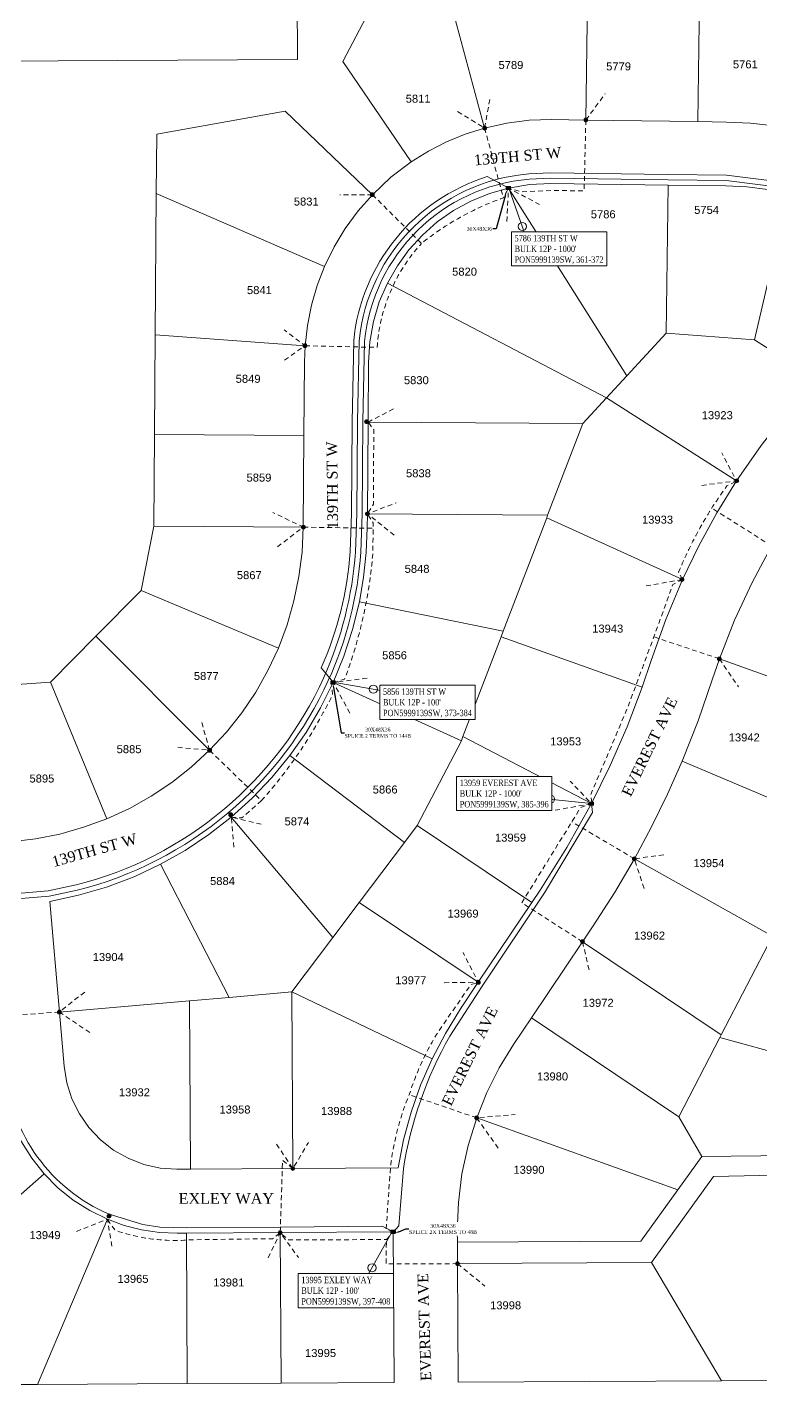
# Model space of a CAD drawing. Header units: feet. Extents: x 865220 to 2843873, y -2240498 to 972474.
# Drawn here: x 2836532 to 2837220, y 965871 to 967143 of the extents above; entities that cross this region are included whole.
import ezdxf
from ezdxf import colors
from ezdxf.entities.mleader import LeaderData, LeaderLine
from ezdxf.enums import TextEntityAlignment as Align
from ezdxf.lldxf.tags import DXFTag
from ezdxf.math import Vec2, Vec3

# ---------------------------------------------------------------- set-up
doc = ezdxf.new("R2010")
doc.units = ezdxf.units.FT
doc.header["$LTSCALE"] = 0.015
doc.header["$MEASUREMENT"] = 0
doc.linetypes.add('DASHED', pattern=[5, 3, -2])
doc.layers.get('0').update_dxf_attribs({"lineweight": 5})
for name, color, linetype, lineweight in [('144B', 112, '144B', 5), ('288A', 112, '288A', 5), ('48C', 112, '48C', 5), ('Dakota County Addresses', 7, 'Continuous', 5), ('Dakota County Parcels', 7, 'Continuous', 5), ('DETAIL', 7, 'Continuous', 5), ('DROP BURIED', 7, 'DASHED', 5), ('RUNNING LINE (UNDERGROUND)', 10, 'Continuous', 5), ('STREET NAME', 7, 'Continuous', 5), ('TAIL', 1, 'MST', 5), ('TELEPHONE STRUCT-PROP', 6, 'Continuous', 5), ('TERMINALS', 7, 'Continuous', 5)]:
    doc.layers.add(name, color=color, linetype=linetype, lineweight=lineweight)
doc.styles.add('Dimensions 100', font='arial.ttf')
doc.styles.add('Line', font='txt.shx', dxfattribs={"height": 3})
doc.styles.add('SIMPLEX', font='times.ttf', dxfattribs={"width": 0.8})
doc.styles.get("Standard").update_dxf_attribs({"font": 'times.ttf'})
doc.styles.add('Utilities', font='arial.ttf', dxfattribs={"height": 2.5})
tags = doc.linetypes.add('144B', pattern='A,80,-5,["144B",Line,S=1.5,R=0,X=0,Y=-1.5],-24', length=109).pattern_tags.tags
tags[6] = DXFTag(74, 10)
tags = doc.linetypes.add('288A', pattern='A,80,-5,["288A",Line,S=1.5,R=0,X=0,Y=-1.5],-24', length=109).pattern_tags.tags
tags[6] = DXFTag(74, 10)
tags = doc.linetypes.add('48C', pattern='A,80,-5,["48C",Line,S=1.5,R=0,X=0,Y=-1.5],-20', length=105).pattern_tags.tags
tags[6] = DXFTag(74, 10)
tags = doc.linetypes.add('MST', pattern='A,5,-5,5,-5,["TAIL",Line,S=1.5,R=0,X=0,Y=-1.5],-20', length=40).pattern_tags.tags
tags[10] = DXFTag(74, 10)

# ---------------------------------------------------------------- blocks, each defined once
blk = doc.blocks.new('ACMAP_ANN_TEMPLATE_Dakota County Addresses')
at = {"layer": 'Dakota County Addresses', "style": 'Dimensions 100'}
blk.add_attdef('DakotaCountyAddress', text='', height=50, dxfattribs=at).set_placement((0, 0), align=Align.CENTER)
blk = doc.blocks.new('NEW HH')
at = {"ltscale": 40, "true_color": 0xffffff}
h = blk.add_hatch(color=7, dxfattribs=at)
h.dxf.hatch_style = 1
h.paths.add_polyline_path([(-0.061, -0.031, 0.414214), (-0.046, -0.046), (0.046, -0.046, 0.414214), (0.061, -0.031), (0.061, 0.031, 0.414214), (0.046, 0.046), (-0.046, 0.046, 0.414214), (-0.061, 0.031)])
at = {"layer": 'RUNNING LINE (UNDERGROUND)', "color": 6, "lineweight": 0, "const_width": 0.005, "flags": 128}
blk.add_lwpolyline([(-0.061, 0.031), (-0.061, -0.031, 0.414214), (-0.046, -0.046), (0.046, -0.046, 0.414214), (0.061, -0.031), (0.061, 0.031, 0.414214), (0.046, 0.046), (-0.046, 0.046, 0.414214)], format="xyb", close=True, dxfattribs=at)
at = {"layer": 'TELEPHONE STRUCT-PROP', "color": 18, "true_color": 0x000000, "style": 'Utilities'}
blk.add_text('HH', height=0.05, dxfattribs=at).set_placement((0, 0), align=Align.MIDDLE_CENTER)
blk = doc.blocks.new('Proposed FlowerPot')
at = {"ltscale": 100, "true_color": 0xffffff}
h = blk.add_hatch(color=7, dxfattribs=at)
h.dxf.hatch_style = 1
h.paths.add_polyline_path([(0, 0.06, 0.414214), (-0.06, 0, 0.414214), (0, -0.06, 0.414214), (0.06, 0, 0.414214)])
at = {"ltscale": 100}
blk.add_circle((0, 0), 0.0604, dxfattribs=at)
at = {"layer": 'RUNNING LINE (UNDERGROUND)', "color": 6, "lineweight": 0, "const_width": 0.00907, "flags": 128}
blk.add_lwpolyline([(-0.06, 0, -0.414214), (0, 0.06, -0.414214), (0.06, 0, -0.414214), (0, -0.06, -0.414214), (-0.06, 0)], format="xyb", dxfattribs=at)
at = {"color": 18, "linetype": 'ByBlock', "lineweight": -2, "ltscale": 100, "true_color": 0x000000, "style": 'Dimensions 100'}
blk.add_text('F', height=0.0744, dxfattribs=at).set_placement((-0.029, -0.037))
blk = doc.blocks.new('TERMINAL')
at = {"ltscale": 0.5, "flags": 128}
blk.add_lwpolyline([(-0.1, -0.6), (-0.1, 44.8)], dxfattribs=at)
at = {"ltscale": 0.5}
blk.add_circle((-0.1, 37.6), 3.83, dxfattribs=at)

msp = doc.modelspace()

# ---------------------------------------------------------------- linework, layer by layer
at = {"layer": '144B', "lineweight": 5, "ltscale": 100, "flags": 128}
msp.add_lwpolyline([(2835950, 966517.9), (2835941, 966513.2), (2835940.5, 966326.3), (2836132.7, 966324.4), (2836143.7, 966318), (2836154.6, 966324.3), (2836489.2, 966324), (2836493.6, 966319), (2836499.7, 966324.6), (2836552.7, 966329.1), (2836579.1, 966334.7, 0.113758), (2836720.2, 966407, 0.111719), (2836814.4, 966531.3, 0.088552), (2836844.9, 966651.4), (2836846, 966687.5), (2836846.6, 966773.5), (2836848.2, 966848.9, -0.360971), (2837002.7, 967001), (2837022.9, 967001.9), (2837133, 967000.4), (2837187.3, 966999.7), (2837246.6, 966992.4), (2837270.2, 966985.9, -0.117073), (2837370, 966926.4), (2837371.3, 966920.7), (2837381.2, 966911), (2837538, 967073.7), (2837542.9, 967078.4), (2837572.4, 967045.9), (2837657, 966959.9), (2837698.4, 966923.8), (2837736.6, 966902.6), (2837789.4, 966886.1), (2837792.3, 966881), (2837795.7, 966884.3, 0.158222), (2837932.9, 966908.2), (2837962.3, 966923.2), (2838055.9, 966970.8), (2838101.9, 966994.1), (2838111.6, 966993.5), (2838110.7, 966990.7)], format="xyb", dxfattribs=at)
at = {"layer": '288A', "lineweight": 5, "ltscale": 100, "flags": 128}
msp.add_lwpolyline([(2835952.3, 966513.4), (2835946, 966510.2), (2835945.5, 966331.2), (2836134.1, 966329.4), (2836143.7, 966323.8), (2836153.3, 966329.3), (2836491.4, 966329), (2836494, 966326.2), (2836497.5, 966329.5), (2836551.9, 966334.1), (2836578, 966339.6, 0.113689), (2836717, 966410.8, 0.111719), (2836809.8, 966533.4, 0.088473), (2836839.9, 966651.6), (2836841, 966687.6), (2836841.6, 966773.6), (2836843.2, 966849.2, -0.361449), (2837002.3, 967006), (2837022.8, 967006.9), (2837133.1, 967005.4), (2837187.6, 967004.7), (2837247.6, 966997.4), (2837271.6, 966990.7, -0.117554), (2837373.7, 966929.7), (2837403.3, 966943.6), (2837509.3, 967054.3), (2837592.9, 967142.3), (2837597.4, 967153.8), (2837605.1, 967154.5), (2837837.4, 967373.1), (2837837.9, 967379.8), (2837846.2, 967380.8), (2837885.1, 967417.2), (2837983.4, 967509.6), (2838085.4, 967605.1), (2838086.3, 967613.3), (2838095.6, 967616), (2838129.2, 967656, 0.097233), (2838169.9, 967752.9), (2838178.7, 967813.7), (2838184.1, 967842.2), (2838198.9, 967898.5), (2838212.2, 967935.6), (2838276.4, 968072.1), (2838270.3, 968077.7)], format="xyb", dxfattribs=at)
at = {"layer": '48C', "lineweight": 5, "ltscale": 100, "flags": 128}
msp.add_lwpolyline([(2836493.6, 966319), (2836499, 966314.5), (2836507.5, 966216.9), (2836511.9, 966165, 0.277521), (2836609, 966031.1), (2836640.5, 966021.4), (2836656.4, 966019), (2836681.4, 966018.3), (2836769.3, 966018.8), (2836865, 966019.8), (2836875.6, 966014.5)], format="xyb", dxfattribs=at)
at = {"layer": 'Dakota County Parcels', "lineweight": 5}
for p, q in [((2836785.4, 967113.3), (2836784.8, 967340.5)), ((2836828.1, 967111.4), (2836904.6, 967256.6)), ((2836904.6, 967256.6), (2836960.9, 967048.9)), ((2837055.8, 967056.4), (2837058.4, 967249.6)), ((2837160.8, 967055), (2837163, 967215.9)), ((2836393.3, 967110.8), (2836785.4, 967113.3)), ((2836828.1, 967111.4), (2836892.1, 967017.3)), ((2836653.5, 967043.2), (2836774.1, 967064.8)), ((2836774.1, 967064.8), (2836855.7, 966986.5)), ((2837023.8, 967056.9), (2837055.8, 967056.4)), ((2837055.8, 967056.4), (2837160.8, 967055)), ((2837160.8, 967055), (2837187.8, 967054.6)), ((2836653.1, 966987.6), (2836653.5, 967043.2)), ((2836983.3, 966992.7), (2837094.2, 966816.8)), ((2837023, 966996.9), (2837133, 966995.4)), ((2837131.1, 966856.8), (2837133, 966995.4)), ((2837133, 966995.4), (2837186.9, 966994.7)), ((2836652.2, 966855.1), (2836653.1, 966987.6)), ((2836653.1, 966987.6), (2836810.9, 966919.2)), ((2837213.8, 966850.4), (2837245.7, 966987.5)), ((2836869.8, 966903.7), (2837075.2, 966796.2)), ((2836651.5, 966761.9), (2836652.2, 966855.1)), ((2836652.2, 966855.1), (2836792.6, 966844.9)), ((2837094.2, 966816.8), (2837131.1, 966856.8)), ((2837131.1, 966856.8), (2837213.8, 966850.4)), ((2837213.8, 966850.4), (2837271.8, 966813.8)), ((2836792.6, 966844.9), (2836792, 966829.9)), ((2836791.5, 966760.9), (2836792, 966829.9)), ((2836851.6, 966773.4), (2836852, 966829.4)), ((2837075.2, 966796.2), (2837094.2, 966816.8)), ((2837052.9, 966772), (2837075.2, 966796.2)), ((2837075.2, 966796.2), (2837197.1, 966718.3)), ((2836650.9, 966675.9), (2836651.5, 966761.9)), ((2836651.5, 966761.9), (2836791.5, 966760.9)), ((2836851, 966687.4), (2836851.6, 966773.4)), ((2836851.6, 966773.4), (2837052.9, 966772)), ((2837020, 966686.2), (2837052.9, 966772)), ((2836790.9, 966674.9), (2836791.5, 966760.9)), ((2836850.9, 966674.4), (2836851, 966687.4)), ((2836851, 966687.4), (2837020, 966686.2)), ((2837019.1, 966683.8), (2837020, 966686.2)), ((2836638.9, 966615.7), (2836650.9, 966675.9)), ((2836650.9, 966675.9), (2836790.9, 966674.9)), ((2836978.3, 966577.3), (2837019.1, 966683.8)), ((2837019.1, 966683.8), (2837146.4, 966625.9)), ((2836596.6, 966572.8), (2836638.9, 966615.7)), ((2836638.9, 966615.7), (2836767.6, 966561.6)), ((2836843.6, 966605), (2836978.3, 966577.3)), ((2836553.9, 966529.6), (2836596.6, 966572.8)), ((2836596.6, 966572.8), (2836703.1, 966465.8)), ((2836976.3, 966572), (2836940.6, 966478.6)), ((2836978.3, 966577.3), (2836976.3, 966572)), ((2836976.3, 966572), (2837108.7, 966525)), ((2837108.7, 966525), (2837117.1, 966550)), ((2837181, 966551.5), (2837174.2, 966531.7)), ((2837181, 966551.5), (2837337.2, 966495.6)), ((2836493.2, 966525.3), (2836553.9, 966529.6)), ((2836553.9, 966529.6), (2836606.9, 966401.7)), ((2836819, 966529.2), (2836939.1, 966474.8)), ((2836897.6, 966395.2), (2836939.1, 966474.8)), ((2836940.6, 966478.6), (2836939.1, 966474.8)), ((2836940.6, 966478.6), (2837061, 966415.8)), ((2836778.2, 966460.8), (2836885.7, 966379.4)), ((2837146, 966455.6), (2837285.7, 966396.7)), ((2836723.4, 966403.1), (2836818.5, 966290.2)), ((2836885.7, 966379.4), (2836897.6, 966395.2)), ((2836897.6, 966395.2), (2837005.1, 966323.1)), ((2836843.4, 966323.2), (2836885.7, 966379.4)), ((2836657.2, 966359), (2836721.6, 966234.2)), ((2837101.3, 966364.1), (2837230.9, 966291.5)), ((2837005.1, 966323.1), (2837012.9, 966334.7)), ((2836553.4, 966324.2), (2836562.3, 966220.5)), ((2836818.5, 966290.2), (2836843.4, 966323.2)), ((2836843.4, 966323.2), (2836955, 966248.4)), ((2836955, 966248.4), (2837005.1, 966323.1)), ((2837052.7, 966286.4), (2837062.8, 966301.3)), ((2837182.8, 966199.1), (2837230.9, 966291.5)), ((2836780.2, 966239.3), (2836818.5, 966290.2)), ((2837004.8, 966215), (2837052.7, 966286.4)), ((2837052.7, 966286.4), (2837182.8, 966199.1)), ((2836938.3, 966223.5), (2836955, 966248.4)), ((2836562.3, 966220.5), (2836684.2, 966231)), ((2836684.2, 966231), (2836721.6, 966234.2)), ((2836685.1, 966073.3), (2836684.2, 966231)), ((2836721.6, 966234.2), (2836780.2, 966239.3)), ((2836780.2, 966239.3), (2836911.6, 966176.5)), ((2836781.1, 966073.9), (2836780.2, 966239.3)), ((2836562.3, 966220.5), (2836566.7, 966169.7)), ((2836988.1, 966190), (2837004.8, 966215)), ((2837004.8, 966215), (2837142.9, 966122.4)), ((2837142.9, 966122.4), (2837181.5, 966196.5)), ((2837181.5, 966196.5), (2837182.8, 966199.1)), ((2837181.5, 966196.5), (2837340.6, 966152.7)), ((2836953.5, 966121.3), (2837142, 966054)), ((2837164.5, 966085.2), (2837142.9, 966122.4)), ((2836781.1, 966073.9), (2836879.9, 966074.4)), ((2837142, 966054), (2837164.5, 966085.2)), ((2837164.5, 966085.2), (2837293.1, 966086.5)), ((2836412.6, 965948.9), (2836548, 966069)), ((2836672.4, 966073.3), (2836685.1, 966073.3)), ((2836685.1, 966073.3), (2836781.1, 966073.9)), ((2837117.4, 965985.8), (2837175.5, 966066.3)), ((2837175.5, 966066.3), (2837295.3, 966068.9)), ((2837107.2, 966005.7), (2837142, 966054)), ((2836541.8, 965871.6), (2836607.3, 966026.4)), ((2836672.7, 966013.3), (2836681.4, 966013.3)), ((2836681.4, 966013.3), (2836769.3, 966013.8)), ((2836682.1, 965872.4), (2836681.4, 966013.3)), ((2836769.3, 966013.8), (2836875.3, 966014.4)), ((2836770.1, 965872.8), (2836769.3, 966013.8)), ((2836875.3, 966014.4), (2836876.1, 965873.4)), ((2836935.4, 966004.7), (2836935.3, 966014.7)), ((2836935.4, 966004.7), (2837107.2, 966005.7)), ((2836935.5, 965984.7), (2836935.4, 966004.7)), ((2836935.5, 965984.7), (2837117.4, 965985.8)), ((2837117.4, 965985.8), (2837183, 965875)), ((2836936.1, 965873.7), (2836935.5, 965984.7)), ((2836448.8, 965871.1), (2836541.8, 965871.6)), ((2836541.8, 965871.6), (2836682.1, 965872.4)), ((2836682.1, 965872.4), (2836770.1, 965872.8)), ((2836770.1, 965872.8), (2836876.1, 965873.4)), ((2836936.1, 965873.7), (2837183, 965875)), ((2837183, 965875), (2837258.2, 965875.4))]:
    msp.add_line(p, q, dxfattribs=at)
for points in [[(2837023.8, 967056.9), (2837002.6, 967056.2), (2836981.6, 967053.5), (2836960.9, 967048.9)], [(2837254.9, 967046.9), (2837232.7, 967051), (2837210.3, 967053.6), (2837187.8, 967054.6)], [(2836960.9, 967048.9), (2836942.8, 967043.2), (2836925.2, 967036), (2836908.2, 967027.3), (2836892.1, 967017.3)], [(2836892.1, 967017.3), (2836873.1, 967002.9), (2836855.7, 966986.5)], [(2836983.3, 966992.7), (2836965.4, 966987.6), (2836948.1, 966980.5), (2836931.8, 966971.6), (2836916.5, 966960.9), (2836902.6, 966948.6), (2836890, 966934.9), (2836879.1, 966919.9), (2836869.8, 966903.7)], [(2837023, 966996.9), (2837003, 966996), (2836983.3, 966992.7)], [(2837245.7, 966987.5), (2837226.3, 966991.3), (2837206.7, 966993.7), (2837186.9, 966994.7)], [(2836855.7, 966986.5), (2836842.3, 966971.3), (2836830.3, 966954.9), (2836819.8, 966937.5), (2836810.9, 966919.2)], [(2836810.9, 966919.2), (2836804, 966901.3), (2836798.6, 966882.8), (2836794.8, 966864), (2836792.6, 966844.9)], [(2836869.8, 966903.7), (2836862.2, 966886), (2836856.6, 966867.6), (2836853.2, 966848.6), (2836852, 966829.4)], [(2837271.8, 966813.8), (2837245.1, 966783.4), (2837220.2, 966751.5), (2837197.1, 966718.3)], [(2837197.1, 966718.3), (2837178.7, 966688.3), (2837161.8, 966657.5), (2837146.4, 966625.9)], [(2836767.6, 966561.6), (2836775.8, 966583.4), (2836782.2, 966605.8), (2836786.9, 966628.6), (2836789.8, 966651.6), (2836790.9, 966674.9)], [(2836843.6, 966605), (2836847.5, 966627.9), (2836849.9, 966651.1), (2836850.9, 966674.4)], [(2837230, 966657.2), (2837211.6, 966623), (2837195.2, 966587.7), (2837181, 966551.5)], [(2837146.4, 966625.9), (2837130.7, 966588.3), (2837117.1, 966550)], [(2836819, 966529.2), (2836829, 966553.9), (2836837.2, 966579.1), (2836843.6, 966605)], [(2836703.1, 966465.8), (2836718.9, 966482.8), (2836733.4, 966501), (2836746.4, 966520.3), (2836757.8, 966540.6), (2836767.6, 966561.6)], [(2836778.2, 966460.8), (2836793.5, 966482.6), (2836807.1, 966505.5), (2836819, 966529.2)], [(2837061, 966415.8), (2837078.6, 966451.4), (2837094.5, 966487.8), (2837108.7, 966525)], [(2837146, 966455.6), (2837161, 966493.3), (2837174.2, 966531.7)], [(2836606.9, 966401.7), (2836628, 966411.4), (2836648.3, 966422.8), (2836667.7, 966435.7), (2836685.9, 966450), (2836703.1, 966465.8)], [(2836723.4, 966403.1), (2836743.1, 966421), (2836761.4, 966440.3), (2836778.2, 966460.8)], [(2837101.3, 966364.1), (2837117.3, 966394), (2837132.2, 966424.6), (2837146, 966455.6)], [(2837012.9, 966334.7), (2837038.1, 966374.6), (2837061, 966415.8)], [(2836493.5, 966379), (2836516.8, 966380), (2836539.8, 966382.8), (2836562.7, 966387.3), (2836585, 966393.6), (2836606.9, 966401.7)], [(2836657.2, 966359), (2836680.3, 966372), (2836702.4, 966386.8), (2836723.4, 966403.1)], [(2836553.4, 966324.2), (2836580.3, 966329.9), (2836606.6, 966337.6), (2836632.3, 966347.3), (2836657.2, 966359)], [(2837062.8, 966301.3), (2837082.6, 966332.3), (2837101.3, 966364.1)], [(2836938.3, 966223.5), (2836924.1, 966200.5), (2836911.6, 966176.5)], [(2836988.1, 966190), (2836974.7, 966168.1), (2836963.1, 966145.1), (2836953.5, 966121.3)], [(2836911.6, 966176.5), (2836900.9, 966151.9), (2836892, 966126.6), (2836885, 966100.7), (2836879.9, 966074.4)], [(2836566.7, 966169.7), (2836569.2, 966154.2), (2836574, 966139.2), (2836581, 966125.1), (2836589.9, 966112.2), (2836600.7, 966100.8), (2836613.1, 966091.1), (2836626.7, 966083.4), (2836641.4, 966077.7), (2836656.7, 966074.3), (2836672.4, 966073.3)], [(2836512.8, 966133), (2836518.9, 966115.6), (2836526.8, 966099), (2836536.6, 966083.4), (2836548, 966069)], [(2836953.5, 966121.3), (2836945.5, 966095.3), (2836939.7, 966068.8), (2836936.4, 966041.9), (2836935.3, 966014.7)], [(2836548, 966069), (2836560.9, 966055.9), (2836575.3, 966044.3), (2836590.8, 966034.5), (2836607.3, 966026.4)], [(2836607.3, 966026.4), (2836623.1, 966020.6), (2836639.4, 966016.5), (2836656, 966014), (2836672.7, 966013.3)]]:
    msp.add_lwpolyline(points, dxfattribs=at)
at = {"layer": 'DROP BURIED', "lineweight": 5, "ltscale": 100, "flags": 128}
for points in [[(2837055.8, 967056.4), (2837074, 967081.2)], [(2836935.6, 967064.4), (2836960.9, 967048.9), (2836966, 967077.1)], [(2837055.8, 967056.4), (2837054.2, 966990.1), (2837025.3, 966990.4), (2836995.5, 966989.1), (2836983.3, 966992.7)], [(2836960.9, 967048.9), (2836978.5, 966983.5)], [(2836981.8, 966961.4), (2836983.3, 966992.7), (2837012.4, 966977.3)], [(2836855.7, 966986.5), (2836825.3, 966986.3)], [(2836773.3, 966831.4), (2836792.6, 966844.9), (2836773, 966859.7)], [(2836851.6, 966773.4), (2836875.9, 966786)], [(2837164.4, 966714.1), (2837197.1, 966718.3), (2837183.2, 966744.5)], [(2836876.2, 966667.4), (2836851, 966687.4), (2836877.9, 966697.7)], [(2836766.7, 966656.4), (2836790.9, 966674.9), (2836762.5, 966688.7)], [(2837230, 966657.2), (2837173.9, 966692.8)], [(2836790.9, 966674.9), (2836856.5, 966673.9)], [(2837061.3, 966416.8), (2837060.3, 966424), (2837094.7, 966505.1), (2837119.6, 966572.1), (2837137.4, 966621.2), (2837146.4, 966625.9)], [(2837112.2, 966619.8), (2837146.4, 966625.9)], [(2837181, 966551.5), (2837119.6, 966572.1)], [(2837181, 966551.5), (2837198.8, 966525.4)], [(2836834.6, 966500.7), (2836819, 966529.2), (2836851.3, 966533.6)], [(2836673.3, 966468.6), (2836703.1, 966465.8), (2836695.7, 966492)], [(2836723.4, 966403.1), (2836733.3, 966402.4), (2836751.8, 966418.6), (2836703.1, 966465.8)], [(2837027.1, 966409.6), (2837061, 966415.8), (2837041, 966437)], [(2837052.7, 966286.4), (2836995.8, 966322.9), (2837051, 966412.2), (2837061, 966415.8)], [(2836725.9, 966375), (2836723.4, 966403.1), (2836751.8, 966396.5)], [(2837101.3, 966364.1), (2837042.7, 966398.8)], [(2837110.4, 966336.3), (2837101.3, 966364.1), (2837131.3, 966368.3)], [(2837052.7, 966286.4), (2837059.3, 966258.2)], [(2836923.1, 966248), (2836955, 966248.4), (2836940.7, 966276.2)], [(2836590.7, 966201.3), (2836562.3, 966220.5), (2836587.2, 966240.2)], [(2836562.3, 966220.5), (2836502.5, 966216.4)], [(2836953.5, 966121.3), (2836890.2, 966143)], [(2836973.6, 966093), (2836953.5, 966121.3), (2836989.7, 966124.6)], [(2836765.9, 966096.8), (2836781.1, 966073.9), (2836795.8, 966098.1)], [(2836781.1, 966073.9), (2836771.5, 966081.5), (2836769.3, 966013.8), (2836777, 966006.9), (2836868.9, 966007.3)], [(2836578.2, 966014.9), (2836607.3, 966026.4), (2836611.9, 965998.6)], [(2836758, 965990.2), (2836769.3, 966013.8), (2836786.4, 965990.4)], [(2836935.5, 965984.7), (2836868.5, 965984.4), (2836868.9, 966007.3), (2836875.3, 966014.4)], [(2836935.5, 965984.7), (2836961, 965963.7)]]:
    msp.add_lwpolyline(points, dxfattribs=at)
for points in [[(2836855.7, 966986.5), (2836901.6, 966940.7, -0.084761), (2836978.5, 966983.5), (2836983.3, 966992.7)], [(2836792.6, 966844.9), (2836860.1, 966843.4, -0.169294), (2836901.6, 966940.7)], [(2836819, 966529.2), (2836829.7, 966532.6, 0.070444), (2836856.1, 966650.8), (2836856.5, 966679), (2836851, 966687.4), (2836856.7, 966696.3), (2836857, 966766.5), (2836851.6, 966773.4)], [(2837146.4, 966625.9), (2837142.8, 966632.7, -0.060437), (2837188.1, 966713.6), (2837197.1, 966718.3)], [(2836875.3, 966014.4), (2836868.6, 966016.9), (2836872.8, 966076.7, -0.064644), (2836890.2, 966143, -0.064321), (2836918.1, 966203), (2836948, 966246.2), (2836955, 966248.4)], [(2836768.8, 966013.3), (2836762.1, 966008.1), (2836685.8, 966007.1, -0.107745), (2836614.4, 966016.1), (2836607.3, 966026.4)]]:
    msp.add_lwpolyline(points, format="xyb", dxfattribs=at)
at = {"layer": 'TAIL', "lineweight": 5, "ltscale": 100, "flags": 128}
for points in [[(2836818.9, 966529.6), (2836807.7, 966543.1, 0.088538), (2836834.9, 966651.9), (2836836, 966687.7), (2836836.6, 966773.6), (2836838.2, 966849.5, -0.300857), (2836963.3, 967003.4), (2836983.5, 966992.7)], [(2836875.6, 966014.5), (2836880.5, 966020), (2836884.8, 966073.8, -0.090324), (2836928.4, 966197.9), (2836959.2, 966245.6), (2837017.2, 966332.1), (2837062, 966407.6), (2837061, 966415.8)]]:
    msp.add_lwpolyline(points, format="xyb", dxfattribs=at)

# ---------------------------------------------------------------- block references
at = {"lineweight": 5}
for name, p, xscale, yscale, zscale in [('Proposed FlowerPot', (2837055.8, 967056.4), 30, 30, 30), ('Proposed FlowerPot', (2836960.9, 967048.9), 30, 30, 30), ('NEW HH', (2836983.2, 966992.8), 40, 40, 40), ('Proposed FlowerPot', (2836855.7, 966986.5), 30, 30, 30), ('Proposed FlowerPot', (2836792.6, 966844.9), 30, 30, 30), ('Proposed FlowerPot', (2836850.2, 966773.8), 30, 30, 30), ('Proposed FlowerPot', (2837197.1, 966718.3), 30, 30, 30), ('Proposed FlowerPot', (2836851, 966687.4), 30, 30, 30), ('Proposed FlowerPot', (2836790.9, 966674.9), 30, 30, 30), ('Proposed FlowerPot', (2837146, 966625.9), 30, 30, 30), ('Proposed FlowerPot', (2837181, 966551.5), 30, 30, 30), ('NEW HH', (2836818.9, 966529.3), 40, 40, 40), ('Proposed FlowerPot', (2836703.1, 966465.8), 30, 30, 30), ('NEW HH', (2837060.9, 966415.8), 40, 40, 40), ('Proposed FlowerPot', (2836722.8, 966405.5), 30, 30, 30), ('Proposed FlowerPot', (2837101.3, 966364.1), 30, 30, 30), ('Proposed FlowerPot', (2837052.7, 966286.4), 30, 30, 30), ('Proposed FlowerPot', (2836955, 966248.4), 30, 30, 30), ('Proposed FlowerPot', (2836562.3, 966220.5), 30, 30, 30), ('Proposed FlowerPot', (2836953.5, 966121.3), 30, 30, 30), ('Proposed FlowerPot', (2836781.1, 966073.9), 30, 30, 30), ('Proposed FlowerPot', (2836608.9, 966029.3), 30, 30, 30), ('Proposed FlowerPot', (2836769.3, 966013.8), 30, 30, 30), ('NEW HH', (2836875.2, 966014.5), 40, 40, 40), ('Proposed FlowerPot', (2836935.5, 965984.7), 30, 30, 30)]:
    msp.add_blockref(name, p, dxfattribs=dict(at, xscale=xscale, yscale=yscale, zscale=zscale))
at = {"layer": 'Dakota County Addresses', "lineweight": 5, "xscale": 0.15, "yscale": 0.15, "zscale": 0.15}
for p, values in [((2836985.6, 967104.3), {'DakotaCountyAddress': '5789'}), ((2837086.5, 967103), {'DakotaCountyAddress': '5779'}), ((2837205.3, 967104.9), {'DakotaCountyAddress': '5761'}), ((2836898.6, 967072.7), {'DakotaCountyAddress': '5811'}), ((2836793.7, 966976.3), {'DakotaCountyAddress': '5831'}), ((2837072.1, 966964.4), {'DakotaCountyAddress': '5786'}), ((2837169, 966968.5), {'DakotaCountyAddress': '5754'}), ((2836942.1, 966910.6), {'DakotaCountyAddress': '5820'}), ((2836749.8, 966893.3), {'DakotaCountyAddress': '5841'}), ((2836739.2, 966810.2), {'DakotaCountyAddress': '5849'}), ((2836896.9, 966808.9), {'DakotaCountyAddress': '5830'}), ((2837179, 966776.1), {'DakotaCountyAddress': '13923'}), ((2836749.4, 966717.6), {'DakotaCountyAddress': '5859'}), ((2836898.9, 966721.7), {'DakotaCountyAddress': '5838'}), ((2837123, 966678.2), {'DakotaCountyAddress': '13933'}), ((2836897.6, 966632.1), {'DakotaCountyAddress': '5848'}), ((2836740.3, 966626.2), {'DakotaCountyAddress': '5867'}), ((2837076.3, 966576.1), {'DakotaCountyAddress': '13943'}), ((2836876.5, 966551.1), {'DakotaCountyAddress': '5856'}), ((2836700, 966531.7), {'DakotaCountyAddress': '5877'}), ((2837204.3, 966474.1), {'DakotaCountyAddress': '13942'}), ((2836627.6, 966463.1), {'DakotaCountyAddress': '5885'}), ((2837036.9, 966470.4), {'DakotaCountyAddress': '13953'}), ((2836545.9, 966435.6), {'DakotaCountyAddress': '5895'}), ((2836867.7, 966425.3), {'DakotaCountyAddress': '5866'}), ((2836785, 966395.4), {'DakotaCountyAddress': '5874'}), ((2836985.2, 966380.2), {'DakotaCountyAddress': '13959'}), ((2837171.2, 966356.3), {'DakotaCountyAddress': '13954'}), ((2836715.2, 966339.5), {'DakotaCountyAddress': '5884'}), ((2836940.7, 966309), {'DakotaCountyAddress': '13969'}), ((2837115.5, 966288.4), {'DakotaCountyAddress': '13962'}), ((2836608.1, 966268.3), {'DakotaCountyAddress': '13904'}), ((2836891.7, 966246.5), {'DakotaCountyAddress': '13977'}), ((2837067.3, 966225.4), {'DakotaCountyAddress': '13972'}), ((2837024.6, 966156.4), {'DakotaCountyAddress': '13980'}), ((2836632.6, 966141.5), {'DakotaCountyAddress': '13932'}), ((2836726.9, 966125.4), {'DakotaCountyAddress': '13958'}), ((2836822.1, 966124), {'DakotaCountyAddress': '13988'}), ((2837002.5, 966068.9), {'DakotaCountyAddress': '13990'}), ((2836548.8, 966007.7), {'DakotaCountyAddress': '13949'}), ((2836631.3, 965966.7), {'DakotaCountyAddress': '13965'}), ((2836721.1, 965963.3), {'DakotaCountyAddress': '13981'}), ((2836980.6, 965941.9), {'DakotaCountyAddress': '13998'}), ((2836807.1, 965897.2), {'DakotaCountyAddress': '13995'})]:
    msp.add_blockref('ACMAP_ANN_TEMPLATE_Dakota County Addresses', p, dxfattribs=at).add_auto_attribs(values)
at = {"layer": 'TERMINALS', "lineweight": 5, "ltscale": 0.5}
for p, rotation in [((2836983.7, 966992.1), 199.2982789349701), ((2836819.6, 966529.4), 260.1002410781368), ((2837060.1, 966416.1), 83.95099236231424), ((2836873.6, 966013.7), 150.8929736973508)]:
    msp.add_blockref('TERMINAL', p, dxfattribs=dict(at, rotation=rotation))

# ---------------------------------------------------------------- texts
at = {"layer": 'STREET NAME', "lineweight": 5, "ltscale": 40, "char_height": 10, "attachment_point": 1}
for s, insert, rotation in [('139TH ST W', (2836950.5, 967023.8), 5.2989), ('139TH ST W', (2836813.6, 966672.9), 90.6823), ('EVEREST AVE', (2837088.8, 966425.9), 64.02), ('139TH ST W', (2836554.2, 966365.9), 15.7565), ('EVEREST AVE', (2836920.3, 966136), 64.02), ('EXLEY WAY', (2836674.1, 966050.8), 0.0287), ('EVEREST AVE', (2836901, 965874.6), 91.7503)]:
    msp.add_mtext(s, dxfattribs=dict(at, insert=insert, rotation=rotation))

# ---------------------------------------------------------------- next in the draw order: texts
at = {"layer": 'TERMINALS', "lineweight": 5, "ltscale": 0.5, "char_height": 6, "attachment_point": 1, "style": 'SIMPLEX', "bg_fill": 19, "box_fill_scale": 1.5, "bg_fill_color": 256, "bg_fill_transparency": 0}
for s, insert in [("5786 139TH ST W\\PBULK 12P - 1000'\\PPON5999139SW, 361-372", (2836989, 966948.7)), ("5856 139TH ST W\\PBULK 12P - 100'\\PPON5999139SW, 373-384", (2836865.6, 966523.8)), ("13959 EVEREST AVE\\PBULK 12P - 1000'\\PPON5999139SW, 385-396", (2836937.6, 966438.3)), ("13995 EXLEY WAY\\PBULK 12P - 100'\\PPON5999139SW, 397-408", (2836789.1, 965972.4))]:
    msp.add_mtext(s, dxfattribs=dict(at, insert=insert))

# ---------------------------------------------------------------- next in the draw order: leaders
at = {"layer": 'DETAIL', "lineweight": 5, "ltscale": 5}
ml = msp.add_multileader_mtext('Standard', dxfattribs=at)
ml.set_content('30X48X36\\PSPLICE 2X TERMS TO 48B', color=256)
ml.set_leader_properties()
ml.build(insert=Vec2(0, 0))
ml.multileader.update_dxf_attribs({"has_text_frame": 1, "text_left_attachment_type": 2, "text_right_attachment_type": 2, "dogleg_length": 3})
ctx = ml.context
ctx.base_point, ctx.char_height, ctx.landing_gap_size, ctx.plane_origin = Vec3(2836890, 966017.2), 3.5, 1.5, Vec3(2836965.3, 966034)
ctx.left_attachment, ctx.right_attachment, ctx.text_align_type = 2, 2, 1
notes = []
notes.append((ctx, [(1, (1, 1, 0), (2836887, 966017.2), (1, 0), 3, [(0, [(2836876.8, 966013.2)], 0, [])])]))
ctx.mtext.insert, ctx.mtext.alignment, ctx.mtext.flow_direction = Vec3(2836921.9, 966021.9), 2, 5
ctx.mtext.has_bg_fill, ctx.mtext.bg_color, ctx.mtext.bg_scale_factor, ctx.mtext.bg_transparency, ctx.mtext.use_window_bg_color = 1, -1027028792, 1.5, 0, 1
for ctx, leaders in notes:
    for number, flags, end, landing, length, lines in leaders:
        leader = LeaderData()
        leader.index, (leader.has_last_leader_line, leader.has_dogleg_vector, leader.attachment_direction) = number, flags
        leader.last_leader_point, leader.dogleg_vector, leader.dogleg_length = Vec3(end), Vec3(landing), length
        for number, points, colour, breaks in lines:
            line = LeaderLine()
            line.index, line.vertices, line.color, line.breaks = number, Vec3.list(points), colors.encode_raw_color(colour), breaks
            leader.lines.append(line)
        ctx.leaders.append(leader)

# ---------------------------------------------------------------- next in the draw order: leaders
ml = msp.add_multileader_mtext('Standard', dxfattribs=at)
ml.set_content('30X48X36', color=256)
ml.set_leader_properties()
ml.build(insert=Vec2(0, 0))
ml.multileader.update_dxf_attribs({"has_text_frame": 1, "text_left_attachment_type": 2, "text_right_attachment_type": 2, "dogleg_length": 3})
ctx = ml.context
ctx.base_point, ctx.char_height, ctx.landing_gap_size, ctx.plane_origin = Vec3(2836943.2, 966954.5), 3.5, 1.5, Vec3(2837018.4, 966971.3)
ctx.left_attachment, ctx.right_attachment, ctx.text_align_type = 2, 2, 1
notes = []
notes.append((ctx, [(0, (1, 1, 0), (2836971.7, 966954.5), (-1, 0), 3, [(0, [(2836981.4, 966990.3)], 0, [])])]))
ctx.mtext.insert, ctx.mtext.alignment, ctx.mtext.flow_direction = Vec3(2836956, 966956.3), 2, 5
ctx.mtext.has_bg_fill, ctx.mtext.bg_color, ctx.mtext.bg_scale_factor, ctx.mtext.bg_transparency, ctx.mtext.use_window_bg_color = 1, -1027028792, 1.5, 0, 1
ml = msp.add_multileader_mtext('Standard', dxfattribs=at)
ml.set_content('30X48X36\\PSPLICE 2 TERMS TO 144B', color=256)
ml.set_leader_properties()
ml.build(insert=Vec2(0, 0))
ml.multileader.update_dxf_attribs({"has_text_frame": 1, "text_left_attachment_type": 2, "text_right_attachment_type": 2, "dogleg_length": 3})
ctx = ml.context
ctx.base_point, ctx.char_height, ctx.landing_gap_size, ctx.plane_origin = Vec3(2836829.5, 966482.1), 3.5, 1.5, Vec3(2836884.5, 966505.3)
ctx.left_attachment, ctx.right_attachment, ctx.text_align_type = 2, 2, 1
notes.append((ctx, [(1, (1, 1, 0), (2836826.5, 966482.1), (1, 0), 3, [(0, [(2836818.7, 966528.7)], 0, [])])]))
ctx.mtext.insert, ctx.mtext.alignment, ctx.mtext.flow_direction = Vec3(2836860.8, 966486.9), 2, 5
ctx.mtext.has_bg_fill, ctx.mtext.bg_color, ctx.mtext.bg_scale_factor, ctx.mtext.bg_transparency, ctx.mtext.use_window_bg_color = 1, -1027028792, 1.5, 0, 1
for ctx, leaders in notes:
    for number, flags, end, landing, length, lines in leaders:
        leader = LeaderData()
        leader.index, (leader.has_last_leader_line, leader.has_dogleg_vector, leader.attachment_direction) = number, flags
        leader.last_leader_point, leader.dogleg_vector, leader.dogleg_length = Vec3(end), Vec3(landing), length
        for number, points, colour, breaks in lines:
            line = LeaderLine()
            line.index, line.vertices, line.color, line.breaks = number, Vec3.list(points), colors.encode_raw_color(colour), breaks
            leader.lines.append(line)
        ctx.leaders.append(leader)

# ---------------------------------------------------------------- next in the draw order: linework, layer by layer
at = {"layer": 'DROP BURIED', "lineweight": 5, "ltscale": 100, "flags": 128}
msp.add_lwpolyline([(2836751.8, 966418.6, 0.067684), (2836818.3, 966517.7), (2836817.7, 966525.8)], format="xyb", dxfattribs=at)

doc.saveas('drawing.dxf')
